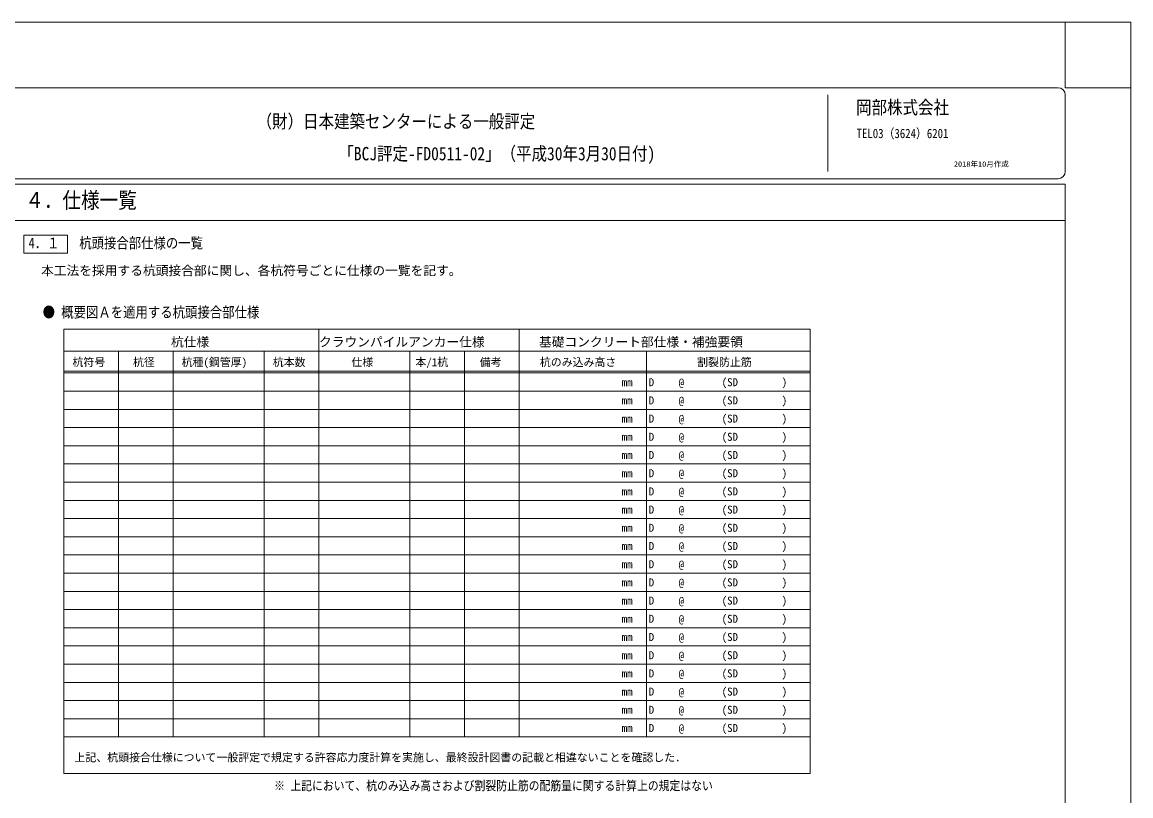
# Model space of a CAD drawing. Units: millimetres, scale not verified. Extents: x -29700 to 29700, y -21000 to 21000.
# Drawn here: x -749 to 29700, y -255 to 21000 of the extents above; entities that cross this region are included whole.
import ezdxf
from ezdxf.enums import TextEntityAlignment as Align

# ---------------------------------------------------------------- set-up
doc = ezdxf.new("R2010")
doc.units = ezdxf.units.MM
doc.header["$LTSCALE"] = 70
doc.layers.add('0-1_01_TITLE', color=7, linetype='Continuous')
doc.layers.add('0-4_02_TEXT', color=7, linetype='Continuous')
for name, color, linetype, lineweight in [('0-3_DEFPOINTS', 7, 'Continuous', 18), ('0-7_06_HYOU', 7, 'Continuous', 5), ('0-8_00_WAKU', 9, 'Continuous', 18), ('0-A_09_KAKOMI', 7, 'Continuous', 5)]:
    doc.layers.add(name, color=color, linetype=linetype, lineweight=lineweight)
doc.styles.add('ＭＳ ゴシック', font='')
doc.styles.get('ＭＳ ゴシック').set_extended_font_data('MS Gothic')

msp = doc.modelspace()

# ---------------------------------------------------------------- linework, layer by layer
at = {"layer": '0-3_DEFPOINTS'}
for p, q in [((-29700, 21000), (29700, 21000)), ((27900, 21000), (27900, 19200)), ((29700, 21000), (29700, -21000)), ((27900, 19200), (29700, 19200))]:
    msp.add_line(p, q, dxfattribs=at)
at = {"layer": '0-7_06_HYOU'}
for p, q in [((396.83, 11363.29), (396.83, 12563.29)), ((396.83, 12563.29), (12896.83, 12563.29)), ((7396.83, 11363.29), (7396.83, 12563.29)), ((12896.83, 11363.29), (12896.83, 12563.29)), ((12896.83, 12563.29), (20896.83, 12563.29)), ((20896.83, 11363.29), (20896.83, 12563.29)), ((396.83, 11963.29), (12896.83, 11963.29)), ((1896.83, 11363.29), (1896.83, 11963.29)), ((3396.83, 11363.29), (3396.83, 11963.29)), ((5896.83, 11363.29), (5896.83, 11963.29)), ((9896.83, 11363.29), (9896.83, 11963.29)), ((11396.83, 11363.29), (11396.83, 11963.29)), ((12896.83, 11963.29), (20896.83, 11963.29)), ((16396.83, 11363.29), (16396.83, 11963.29)), ((396.83, 11413.29), (12896.83, 11413.29)), ((396.83, 11363.29), (12896.83, 11363.29)), ((396.83, 11363.29), (396.83, 10363.29)), ((1896.83, 11363.29), (1896.83, 10363.29)), ((3396.83, 11363.29), (3396.83, 10363.29)), ((5896.83, 11363.29), (5896.83, 10363.29)), ((7396.83, 11363.29), (7396.83, 10363.29)), ((9896.83, 11363.29), (9896.83, 10363.29)), ((11396.83, 11363.29), (11396.83, 10363.29)), ((12896.83, 11413.29), (20896.83, 11413.29)), ((12896.83, 11363.29), (20896.83, 11363.29)), ((12896.83, 11363.29), (12896.83, 10363.29)), ((16396.83, 11363.29), (16396.83, 10363.29)), ((20896.83, 11363.29), (20896.83, 10363.29)), ((12896.83, 10863.29), (396.83, 10863.29)), ((12896.83, 10863.29), (20896.83, 10863.29)), ((12896.83, 10363.29), (396.83, 10363.29)), ((396.83, 10363.29), (396.83, 9363.29)), ((1896.83, 10363.29), (1896.83, 9363.29)), ((3396.83, 10363.29), (3396.83, 9363.29)), ((5896.83, 10363.29), (5896.83, 9363.29)), ((7396.83, 10363.29), (7396.83, 9363.29)), ((9896.83, 10363.29), (9896.83, 9363.29)), ((11396.83, 10363.29), (11396.83, 9363.29)), ((12896.83, 10363.29), (20896.83, 10363.29)), ((12896.83, 10363.29), (12896.83, 9363.29)), ((16396.83, 10363.29), (16396.83, 9363.29)), ((20896.83, 10363.29), (20896.83, 9363.29)), ((12896.83, 9863.29), (396.83, 9863.29)), ((12896.83, 9863.29), (20896.83, 9863.29)), ((12896.83, 9363.29), (396.83, 9363.29)), ((396.83, 9363.29), (396.83, 8363.29)), ((1896.83, 9363.29), (1896.83, 8363.29)), ((3396.83, 9363.29), (3396.83, 8363.29)), ((5896.83, 9363.29), (5896.83, 8363.29)), ((7396.83, 9363.29), (7396.83, 8363.29)), ((9896.83, 9363.29), (9896.83, 8363.29)), ((11396.83, 9363.29), (11396.83, 8363.29)), ((12896.83, 9363.29), (20896.83, 9363.29)), ((12896.83, 9363.29), (12896.83, 8363.29)), ((16396.83, 9363.29), (16396.83, 8363.29)), ((20896.83, 9363.29), (20896.83, 8363.29)), ((12896.83, 8863.29), (396.83, 8863.29)), ((12896.83, 8863.29), (20896.83, 8863.29)), ((12896.83, 8363.29), (396.83, 8363.29)), ((396.83, 8363.29), (396.83, 7363.29)), ((1896.83, 8363.29), (1896.83, 7363.29)), ((3396.83, 8363.29), (3396.83, 7363.29)), ((5896.83, 8363.29), (5896.83, 7363.29)), ((7396.83, 8363.29), (7396.83, 7363.29)), ((9896.83, 8363.29), (9896.83, 7363.29)), ((11396.83, 8363.29), (11396.83, 7363.29)), ((12896.83, 8363.29), (20896.83, 8363.29)), ((12896.83, 8363.29), (12896.83, 7363.29)), ((16396.83, 8363.29), (16396.83, 7363.29)), ((20896.83, 8363.29), (20896.83, 7363.29)), ((12896.83, 7863.29), (396.83, 7863.29)), ((12896.83, 7863.29), (20896.83, 7863.29)), ((12896.83, 7363.29), (396.83, 7363.29)), ((396.83, 7363.29), (396.83, 6363.29)), ((1896.83, 7363.29), (1896.83, 6363.29)), ((3396.83, 7363.29), (3396.83, 6363.29)), ((5896.83, 7363.29), (5896.83, 6363.29)), ((7396.83, 7363.29), (7396.83, 6363.29)), ((9896.83, 7363.29), (9896.83, 6363.29)), ((11396.83, 7363.29), (11396.83, 6363.29)), ((12896.83, 7363.29), (20896.83, 7363.29)), ((12896.83, 7363.29), (12896.83, 6363.29)), ((16396.83, 7363.29), (16396.83, 6363.29)), ((20896.83, 7363.29), (20896.83, 6363.29)), ((12896.83, 6863.29), (396.83, 6863.29)), ((12896.83, 6863.29), (20896.83, 6863.29)), ((12896.83, 6363.29), (396.83, 6363.29)), ((396.83, 6363.29), (396.83, 5363.29)), ((1896.83, 6363.29), (1896.83, 5363.29)), ((3396.83, 6363.29), (3396.83, 5363.29)), ((5896.83, 6363.29), (5896.83, 5363.29)), ((7396.83, 6363.29), (7396.83, 5363.29)), ((9896.83, 6363.29), (9896.83, 5363.29)), ((11396.83, 6363.29), (11396.83, 5363.29)), ((12896.83, 6363.29), (20896.83, 6363.29)), ((12896.83, 6363.29), (12896.83, 5363.29)), ((16396.83, 6363.29), (16396.83, 5363.29)), ((20896.83, 6363.29), (20896.83, 5363.29)), ((12896.83, 5863.29), (396.83, 5863.29)), ((12896.83, 5863.29), (20896.83, 5863.29)), ((12896.83, 5363.29), (396.83, 5363.29)), ((396.83, 5363.29), (396.83, 4363.29)), ((1896.83, 5363.29), (1896.83, 4363.29)), ((3396.83, 5363.29), (3396.83, 4363.29)), ((5896.83, 5363.29), (5896.83, 4363.29)), ((7396.83, 5363.29), (7396.83, 4363.29)), ((9896.83, 5363.29), (9896.83, 4363.29)), ((11396.83, 5363.29), (11396.83, 4363.29)), ((12896.83, 5363.29), (20896.83, 5363.29)), ((12896.83, 5363.29), (12896.83, 4363.29)), ((16396.83, 5363.29), (16396.83, 4363.29)), ((20896.83, 5363.29), (20896.83, 4363.29)), ((12896.83, 4863.29), (396.83, 4863.29)), ((12896.83, 4863.29), (20896.83, 4863.29)), ((12896.83, 4363.29), (396.83, 4363.29)), ((396.83, 4363.29), (396.83, 3363.29)), ((1896.83, 4363.29), (1896.83, 3363.29)), ((3396.83, 4363.29), (3396.83, 3363.29)), ((5896.83, 4363.29), (5896.83, 3363.29)), ((7396.83, 4363.29), (7396.83, 3363.29)), ((9896.83, 4363.29), (9896.83, 3363.29)), ((11396.83, 4363.29), (11396.83, 3363.29)), ((12896.83, 4363.29), (20896.83, 4363.29)), ((12896.83, 4363.29), (12896.83, 3363.29)), ((16396.83, 4363.29), (16396.83, 3363.29)), ((20896.83, 4363.29), (20896.83, 3363.29)), ((12896.83, 3863.29), (396.83, 3863.29)), ((12896.83, 3863.29), (20896.83, 3863.29)), ((12896.83, 3363.29), (396.83, 3363.29)), ((396.83, 3363.29), (396.83, 2363.29)), ((1896.83, 3363.29), (1896.83, 2363.29)), ((3396.83, 3363.29), (3396.83, 2363.29)), ((5896.83, 3363.29), (5896.83, 2363.29)), ((7396.83, 3363.29), (7396.83, 2363.29)), ((9896.83, 3363.29), (9896.83, 2363.29)), ((11396.83, 3363.29), (11396.83, 2363.29)), ((12896.83, 3363.29), (20896.83, 3363.29)), ((12896.83, 3363.29), (12896.83, 2363.29)), ((16396.83, 3363.29), (16396.83, 2363.29)), ((20896.83, 3363.29), (20896.83, 2363.29)), ((12896.83, 2863.29), (396.83, 2863.29)), ((12896.83, 2863.29), (20896.83, 2863.29)), ((12896.83, 2363.29), (396.83, 2363.29)), ((396.83, 2363.29), (396.83, 1363.29)), ((1896.83, 2363.29), (1896.83, 1363.29)), ((3396.83, 2363.29), (3396.83, 1363.29)), ((5896.83, 2363.29), (5896.83, 1363.29)), ((7396.83, 2363.29), (7396.83, 1363.29)), ((9896.83, 2363.29), (9896.83, 1363.29)), ((11396.83, 2363.29), (11396.83, 1363.29)), ((12896.83, 2363.29), (20896.83, 2363.29)), ((12896.83, 2363.29), (12896.83, 1363.29)), ((16396.83, 2363.29), (16396.83, 1363.29)), ((20896.83, 2363.29), (20896.83, 1363.29)), ((12896.83, 1863.29), (396.83, 1863.29)), ((12896.83, 1863.29), (20896.83, 1863.29)), ((12896.83, 1363.29), (396.83, 1363.29)), ((396.83, 1363.29), (396.83, 363.29)), ((12896.83, 1363.29), (20896.83, 1363.29)), ((20896.83, 1363.29), (20896.83, 363.29)), ((20896.83, 363.29), (396.83, 363.29))]:
    msp.add_line(p, q, dxfattribs=at)
at = {"layer": '0-8_00_WAKU'}
for p, q in [((-27700, 19200), (27700, 19200)), ((21379.28, 16900), (21379.28, 19000)), ((27900, 16900), (27900, 19000)), ((-27900, 16550), (27900, 16550)), ((-27700, 16700), (27700, 16700)), ((27900, -16700), (27900, 16550)), ((-27900, 15550), (27900, 15550))]:
    msp.add_line(p, q, dxfattribs=at)
for centre, start, end in [((27700, 19000), 0, 90), ((27700, 16900), 270, 0)]:
    msp.add_arc(centre, 200, start, end, dxfattribs=at)
at = {"layer": '0-A_09_KAKOMI'}
for p, q in [((500, 15150), (-700, 15150)), ((-700, 14650), (-700, 15150)), ((500, 14650), (500, 15150)), ((500, 14650), (-700, 14650))]:
    msp.add_line(p, q, dxfattribs=at)

# ---------------------------------------------------------------- texts
at = {"layer": '0-1_01_TITLE', "style": 'ＭＳ ゴシック', "width": 0.85}
for s, height, p in [('岡部株式会社', 366.6, (22154.73, 18365.56)), ('（財）日本建築センターによる一般評定', 366.6, (5691.01, 17981.2)), ('TEL03（3624）6201', 256.6, (22167.23, 17738.06)), ('「BCJ評定-FD0511-02」（平成30年3月30日付)', 366.6, (7935.44, 17094.39)), ('４．仕様一覧', 439.9, (-662.59, 15758.12))]:
    msp.add_text(s, height=height, dxfattribs=at).set_placement(p, align=Align.BOTTOM_LEFT)
at = {"layer": '0-1_01_TITLE', "style": 'ＭＳ ゴシック'}
msp.add_text('2018年10月作成', height=146.6, dxfattribs=at).set_placement((24838, 16984.88), align=Align.BOTTOM_LEFT)
at = {"layer": '0-4_02_TEXT', "style": 'ＭＳ ゴシック', "width": 0.85}
for s, height, p in [('4．１', 293.3, (-575.15, 14698.67)), ('杭頭接合部仕様の一覧', 293.3, (817.29, 14698.67)), ('● 概要図Ａを適用する杭頭接合部仕様', 293.3, (-186.65, 12797.93)), ('※ 上記において、杭のみ込み高さおよび割裂防止筋の配筋量に関する計算上の規定はない', 256.6, (6171.25, -179.23))]:
    msp.add_text(s, height=height, dxfattribs=at).set_placement(p, align=Align.BOTTOM_LEFT)
at = {"layer": '0-4_02_TEXT', "style": 'ＭＳ ゴシック'}
for s, height, p in [('本工法を採用する杭頭接合部に関し、各杭符号ごとに仕様の一覧を記す。', 256.6, (-231.23, 13971.67)), ('杭仕様', 256.6, (3337.7, 12011.54)), ('クラウンパイルアンカー仕様', 256.6, (7402.22, 12011.54)), ('基礎コンクリート部仕様・補強要領', 256.6, (13444.38, 12011.54)), ('杭符号', 219.9, (632.37, 11482.42)), ('杭径', 219.9, (2292.64, 11482.42)), ('杭種(鋼管厚)', 219.9, (3629.75, 11482.42)), ('杭本数', 219.9, (6132.37, 11482.42)), ('仕様', 219.9, (8292.64, 11482.42)), ('本/1杭', 219.9, (10051.14, 11482.42)), ('備考', 219.9, (11818.69, 11482.42)), ('杭のみ込み高さ', 219.9, (13468.92, 11482.42)), ('割裂防止筋', 219.9, (17788.24, 11482.42)), ('mm', 219.9, (15716.52, 10932.42)), ('D', 219.9, (16459.44, 10932.42)), ('@', 219.9, (17280.98, 10932.42)), ('(SD\u3000\u3000\u3000\u3000)', 219.9, (18462.3, 10932.42)), ('mm', 219.9, (15716.52, 10432.42)), ('D', 219.9, (16459.44, 10432.42)), ('@', 219.9, (17280.98, 10432.42)), ('(SD\u3000\u3000\u3000\u3000)', 219.9, (18462.3, 10432.42)), ('mm', 219.9, (15716.52, 9932.42)), ('D', 219.9, (16459.44, 9932.42)), ('@', 219.9, (17280.98, 9932.42)), ('(SD\u3000\u3000\u3000\u3000)', 219.9, (18462.3, 9932.42)), ('mm', 219.9, (15716.52, 9432.42)), ('D', 219.9, (16459.44, 9432.42)), ('@', 219.9, (17280.98, 9432.42)), ('(SD\u3000\u3000\u3000\u3000)', 219.9, (18462.3, 9432.42)), ('mm', 219.9, (15716.52, 8932.42)), ('D', 219.9, (16459.44, 8932.42)), ('@', 219.9, (17280.98, 8932.42)), ('(SD\u3000\u3000\u3000\u3000)', 219.9, (18462.3, 8932.42)), ('mm', 219.9, (15716.52, 8432.42)), ('D', 219.9, (16459.44, 8432.42)), ('@', 219.9, (17280.98, 8432.42)), ('(SD\u3000\u3000\u3000\u3000)', 219.9, (18462.3, 8432.42)), ('(SD\u3000\u3000\u3000\u3000)', 219.9, (18462.3, 7932.42)), ('mm', 219.9, (15716.52, 7932.42)), ('D', 219.9, (16459.44, 7932.42)), ('@', 219.9, (17280.98, 7932.42)), ('mm', 219.9, (15716.52, 7432.42)), ('D', 219.9, (16459.44, 7432.42)), ('@', 219.9, (17280.98, 7432.42)), ('(SD\u3000\u3000\u3000\u3000)', 219.9, (18462.3, 7432.42)), ('mm', 219.9, (15716.52, 6932.42)), ('D', 219.9, (16459.44, 6932.42)), ('@', 219.9, (17280.98, 6932.42)), ('(SD\u3000\u3000\u3000\u3000)', 219.9, (18462.3, 6932.42)), ('D', 219.9, (16459.44, 6432.42)), ('@', 219.9, (17280.98, 6432.42)), ('(SD\u3000\u3000\u3000\u3000)', 219.9, (18462.3, 6432.42)), ('mm', 219.9, (15716.52, 6432.42)), ('mm', 219.9, (15716.52, 5932.42)), ('D', 219.9, (16459.44, 5932.42)), ('@', 219.9, (17280.98, 5932.42)), ('(SD\u3000\u3000\u3000\u3000)', 219.9, (18462.3, 5932.42)), ('mm', 219.9, (15716.52, 5432.42)), ('D', 219.9, (16459.44, 5432.42)), ('@', 219.9, (17280.98, 5432.42)), ('(SD\u3000\u3000\u3000\u3000)', 219.9, (18462.3, 5432.42)), ('D', 219.9, (16459.44, 4932.42)), ('@', 219.9, (17280.98, 4932.42)), ('(SD\u3000\u3000\u3000\u3000)', 219.9, (18462.3, 4932.42)), ('mm', 219.9, (15716.52, 4932.42)), ('mm', 219.9, (15716.52, 4432.42)), ('D', 219.9, (16459.44, 4432.42)), ('@', 219.9, (17280.98, 4432.42)), ('(SD\u3000\u3000\u3000\u3000)', 219.9, (18462.3, 4432.42)), ('mm', 219.9, (15716.52, 3932.42)), ('D', 219.9, (16459.44, 3932.42)), ('@', 219.9, (17280.98, 3932.42)), ('(SD\u3000\u3000\u3000\u3000)', 219.9, (18462.3, 3932.42)), ('mm', 219.9, (15716.52, 3432.42)), ('D', 219.9, (16459.44, 3432.42)), ('@', 219.9, (17280.98, 3432.42)), ('(SD\u3000\u3000\u3000\u3000)', 219.9, (18462.3, 3432.42)), ('mm', 219.9, (15716.52, 2932.42)), ('D', 219.9, (16459.44, 2932.42)), ('@', 219.9, (17280.98, 2932.42)), ('(SD\u3000\u3000\u3000\u3000)', 219.9, (18462.3, 2932.42)), ('(SD\u3000\u3000\u3000\u3000)', 219.9, (18462.3, 2432.42)), ('mm', 219.9, (15716.52, 2432.42)), ('D', 219.9, (16459.44, 2432.42)), ('@', 219.9, (17280.98, 2432.42)), ('mm', 219.9, (15716.52, 1932.42)), ('D', 219.9, (16459.44, 1932.42)), ('@', 219.9, (17280.98, 1932.42)), ('(SD\u3000\u3000\u3000\u3000)', 219.9, (18462.3, 1932.42)), ('mm', 219.9, (15716.52, 1432.42)), ('D', 219.9, (16459.44, 1432.42)), ('@', 219.9, (17280.98, 1432.42)), ('(SD\u3000\u3000\u3000\u3000)', 219.9, (18462.3, 1432.42)), ('上記、杭頭接合仕様について一般評定で規定する許容応力度計算を実施し、最終設計図書の記載と相違ないことを確認した．', 219.9, (686.17, 623.79))]:
    msp.add_text(s, height=height, dxfattribs=at).set_placement(p, align=Align.BOTTOM_LEFT)

doc.saveas('drawing.dxf')
